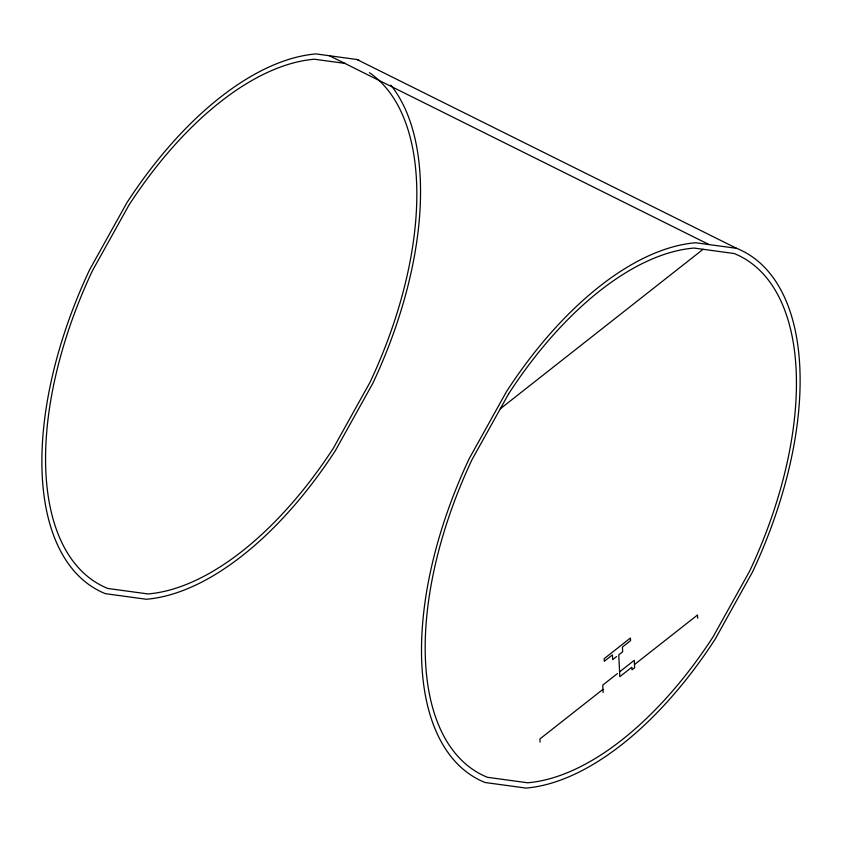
<?xml version="1.0" encoding="UTF-8"?>
<svg xmlns="http://www.w3.org/2000/svg" width="842" height="842" viewBox="0 0 842 842"><rect width="100%" height="100%" fill="white"/><g stroke="black" fill="none" stroke-linecap="round" stroke-linejoin="round"><path stroke-width="1.26" d="M500.295 408.812L703.102 249.285M616.586 656.549L612.681 659.623L612.45 654.897L604.314 661.296L604.177 658.676L630.447 638.015L630.574 640.636L622.427 647.045L622.659 651.771L618.754 654.855L619.817 676.673L631.868 667.201L631.995 669.822L634.626 667.759L634.258 660.328L619.586 671.874M617.418 673.568L602.746 685.114L603.114 692.545M602.956 689.366L539.922 738.939L540.08 742.118M634.468 664.58L697.502 614.997L697.65 618.175M359.334 60.487A295.405 152.202 -63.6 0 0 356.976 59.508L316.034 53.92A295.405 152.202 -63.6 0 0 126.942 202.659L89.568 269.85A295.405 152.202 -63.6 0 0 105.397 593.673L146.34 599.251A295.405 152.202 -63.6 0 0 335.432 450.523L372.817 383.331A295.405 152.202 -63.6 0 0 390.877 85.158M345.473 63.466L314.382 59.224A289.669 149.245 -63.6 0 0 128.973 205.059L92.315 270.945A289.669 149.245 -63.6 0 0 107.85 588.474L147.992 593.947A289.669 149.245 -63.6 0 0 333.411 448.112L370.059 382.226A289.669 149.245 -63.6 0 0 369.449 72.675M736.603 248.327L695.66 242.749A295.405 152.202 -63.6 0 0 506.568 391.477L469.183 458.669A295.405 152.202 -63.6 0 0 485.024 782.492L525.966 788.08A295.405 152.202 -63.6 0 0 715.058 639.341L752.432 572.15A295.405 152.202 -63.6 0 0 736.603 248.327L356.976 59.508M329.464 55.751L709.09 244.58M508.589 393.888L471.941 459.774A289.669 149.245 -63.6 0 0 487.465 777.303L527.618 782.776A289.669 149.245 -63.6 0 0 713.027 636.941L749.685 571.055A289.669 149.245 -63.6 0 0 734.15 253.526L694.008 248.053A289.669 149.245 -63.6 0 0 508.589 393.888"/></g></svg>
